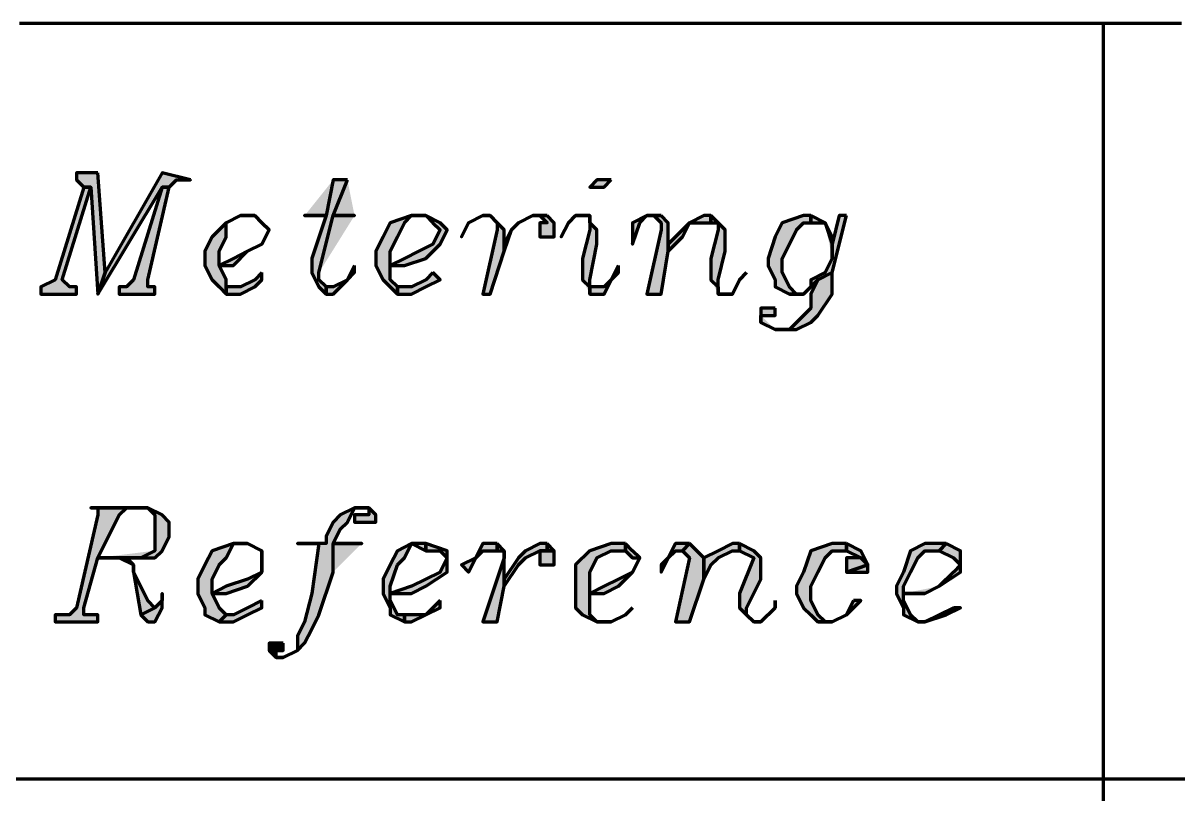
# Model space of a CAD drawing. Header units: inches. Extents: x 16 to 776, y 37 to 575.
# Drawn here: x 242.75 to 269.75, y 243.65 to 261.67 of the extents above; entities that cross this region are included whole.
import ezdxf

# ---------------------------------------------------------------- set-up
doc = ezdxf.new("R2010")
doc.units = ezdxf.units.IN
doc.header["$MEASUREMENT"] = 0
doc.layers.add('H', color=7, linetype='CONTINUOUS', lineweight=100)
doc.layers.add('P', color=250, linetype='CONTINUOUS', lineweight=100)

msp = doc.modelspace()

# ---------------------------------------------------------------- hatches: boundary and pattern name
at = {"layer": 'H', "linetype": 'Continuous'}
for points in [[(244.5, 258.167), (244, 258.167), (244, 258), (244.167, 257.833), (244.333, 257.833), (244.5, 255.333), (244.667, 255.833)], [(246.667, 258), (246, 258.167), (244.667, 255.833), (244.5, 255.333), (246, 257.833), (246.167, 257.833), (246.333, 258)], [(256.5, 258), (256.167, 258), (256, 257.833), (256.333, 257.833)], [(244.167, 257.833), (243.5, 255.667), (243.167, 255.5), (243.167, 255.333), (244, 255.333), (244, 255.5), (243.833, 255.5), (243.667, 255.667), (244.333, 257.833)], [(246.167, 257.833), (246, 257.833), (245.333, 255.667), (245.167, 255.5), (245, 255.5), (245, 255.333), (245.833, 255.333), (245.833, 255.5), (245.667, 255.5), (245.667, 255.667)], [(251.833, 257.167), (251.333, 257), (251.167, 256.667), (251, 256.333), (251, 256), (251.167, 255.667), (251.333, 255.5), (251.5, 255.333), (251.5, 255.5), (251.333, 255.667), (251.333, 256), (251.333, 256.333), (251.5, 256.667), (251.667, 257)], [(252.167, 257.167), (252.333, 257), (252.5, 256.833), (252.333, 256.5), (252, 256.333), (251.667, 256.167), (251.333, 256), (251.667, 256), (252.167, 256.167), (252.5, 256.5), (252.667, 256.833), (252.5, 257)], [(255, 257.167), (254.667, 257.167), (254.333, 257), (254.167, 256.833), (254, 256.5), (254, 256.333), (254.167, 256.833), (254.333, 257), (254.667, 257.167), (254.833, 257.167)], [(255, 257.167), (254.833, 257.167), (255, 257), (254.833, 257), (254.833, 256.667), (255.167, 256.667), (255.167, 257)], [(257.667, 257.167), (257.333, 257.167), (257, 257), (257, 256.667), (257, 256.5), (257.167, 257), (257.333, 257.167), (257.5, 257.167)], [(257.667, 257.167), (257.5, 257.167), (257.667, 257), (257.667, 256.833), (257.333, 255.333), (257.667, 255.333), (257.833, 256.333), (257.833, 256.5), (257.833, 256.833), (257.833, 257)], [(258.833, 257.167), (258.667, 257.167), (258.333, 257), (258.167, 256.833), (257.833, 256.5), (257.833, 256.333), (258.167, 256.667), (258.333, 257), (258.667, 257), (258.833, 257)], [(261.167, 257.167), (261, 257.167), (260.5, 257), (260.333, 256.667), (260.167, 256.167), (260.167, 256), (260.333, 255.667), (260.333, 255.5), (260.667, 255.333), (260.833, 255.333), (260.667, 255.5), (260.5, 255.833), (260.5, 256.167), (260.667, 256.5), (260.833, 256.833), (261, 257), (261.167, 257)], [(262, 257.167), (261.833, 257.167), (261.667, 256.5), (261.667, 256.167), (261.5, 255.833), (261.167, 255.667), (261.167, 255.5), (261, 255.333), (260.833, 255.333), (260.667, 255.333), (261, 255.333), (261.167, 255.5), (261.333, 255.667), (261.667, 255.833)], [(247.5, 257), (247.167, 256.667), (247, 256.333), (247, 256), (247.167, 255.667), (247.333, 255.5), (247.5, 255.333), (247.5, 255.5), (247.5, 255.667), (247.333, 256), (247.333, 256.333), (247.5, 256.667)], [(253.833, 257), (253.833, 256.833), (253.5, 255.333), (253.667, 255.333), (254, 256.333), (254, 256.5), (254, 256.833)], [(248, 256.333), (247.667, 256.167), (247.333, 256), (247.667, 256)], [(250.5, 256), (250.333, 255.667), (250, 255.5), (249.833, 255.5), (249.833, 255.333), (250, 255.333), (250.333, 255.667), (250.5, 255.833)], [(256.667, 256), (256.5, 255.667), (256.333, 255.5), (256, 255.5), (256, 255.333), (256.333, 255.333), (256.5, 255.667), (256.667, 255.833)], [(248.333, 255.833), (248.167, 255.667), (247.833, 255.5), (247.5, 255.5), (247.5, 255.333), (247.833, 255.333), (248.167, 255.5), (248.333, 255.667)], [(252.333, 255.833), (252.167, 255.667), (251.833, 255.5), (251.5, 255.5), (251.5, 255.333), (251.833, 255.333), (252.167, 255.5), (252.5, 255.667)], [(261.667, 255.833), (261.333, 255.667), (261.167, 255.333), (261.167, 255), (260.833, 254.667), (260.667, 254.5), (260.333, 254.5), (260.833, 254.5), (261.167, 254.667), (261.333, 254.833), (261.667, 255.333)], [(244.5, 250.333), (244.5, 250.167), (244, 248), (243.833, 247.833), (243.667, 247.833), (243.5, 247.833), (243.5, 247.667), (244.5, 247.667), (244.5, 247.833), (244.167, 247.833), (244.167, 248), (244.5, 249.167), (245, 249.167), (245.167, 249.167), (245.5, 249.167), (244.5, 249.167), (245, 250.167), (245.167, 250.333), (245.667, 250.333)], [(250.833, 250.333), (250.833, 250.167), (250.5, 250.167), (250.5, 250), (251, 250), (251, 250.167)], [(247.667, 249.5), (247.167, 249.333), (247, 249), (246.833, 248.667), (246.833, 248.333), (247, 248), (247, 247.833), (247.333, 247.667), (247.5, 247.833), (247.333, 248), (247.167, 248.333), (247.167, 248.667), (247.333, 249), (247.5, 249.167)], [(252.167, 249.5), (251.833, 249.5), (251.5, 249.333), (251.333, 249), (251.167, 248.667), (251.167, 248.333), (251.333, 248), (251.333, 247.833), (251.667, 247.667), (251.667, 247.833), (251.5, 247.833), (251.333, 248.167), (251.333, 248.333), (251.333, 248.5), (251.5, 249), (251.667, 249.167), (251.833, 249.5), (252.167, 249.333)], [(252.167, 249.5), (252.167, 249.333), (252.5, 249.333), (252.667, 249.167), (252.5, 248.833), (252.167, 248.667), (251.833, 248.5), (251.333, 248.333), (251.833, 248.333), (252.167, 248.5), (252.667, 248.833), (252.667, 249.167), (252.667, 249.333)], [(253.833, 249.5), (253.5, 249.5), (253.333, 249.167), (253, 249), (253.167, 248.833), (253.333, 249.167), (253.5, 249.333), (253.833, 249.333)], [(253.833, 249.5), (253.833, 249.333), (254, 249.333), (254, 249.167), (253.5, 247.667), (253.833, 247.667), (254, 248.5), (254, 248.667), (254, 249.167), (254, 249.333)], [(255, 249.5), (254.833, 249.5), (254.5, 249.333), (254.333, 249.167), (254, 248.667), (254, 248.5), (254.333, 249), (254.5, 249.167), (254.833, 249.333), (255, 249.333)], [(255, 249.5), (255, 249.333), (255.167, 249.333), (254.833, 249.333), (254.833, 249), (255.167, 249), (255.167, 249.333)], [(256.833, 249.5), (256.5, 249.5), (256, 249.333), (255.667, 249), (255.667, 248.5), (255.667, 248.333), (255.667, 248), (255.833, 247.833), (256.167, 247.667), (256, 247.833), (256, 248.167), (256, 248.333), (256, 248.5), (256, 248.833), (256.167, 249.167), (256.5, 249.333), (256.833, 249.333)], [(256.833, 249.5), (256.833, 249.333), (257, 249.167), (257.167, 249.167), (257, 248.833), (256.667, 248.667), (256.333, 248.5), (256, 248.333), (256.333, 248.333), (256.667, 248.5), (257, 248.833), (257.167, 249.167), (257, 249.333)], [(258.333, 249.5), (258, 249.5), (257.833, 249.167), (257.667, 249), (257.667, 248.833), (257.833, 249.167), (258, 249.333), (258.167, 249.333)], [(258.333, 249.5), (258.167, 249.333), (258.333, 249.167), (258, 247.667), (258.333, 247.667), (258.667, 248.667), (258.667, 248.833), (258.667, 249.167), (258.5, 249.333)], [(259.5, 249.5), (259.333, 249.5), (259, 249.333), (258.667, 249.167), (258.667, 248.833), (258.667, 248.667), (258.833, 249), (259, 249.167), (259.333, 249.333), (259.5, 249.333)], [(262, 249.5), (261.667, 249.5), (261.167, 249.333), (261, 248.833), (260.833, 248.5), (260.833, 248.333), (261, 248), (261.167, 247.833), (261.333, 247.667), (261.5, 247.667), (261.333, 247.833), (261.167, 248.167), (261.167, 248.5), (261.333, 248.833), (261.5, 249.167), (261.667, 249.333), (262, 249.333)], [(262, 249.5), (262, 249.333), (262.333, 249.167), (262.5, 249), (262, 248.833), (262.5, 248.833), (262.5, 249), (262.333, 249.333)], [(264.333, 249.5), (263.833, 249.5), (263.5, 249.333), (263.333, 248.833), (263.167, 248.5), (263.167, 248.333), (263.333, 248), (263.333, 247.833), (263.667, 247.667), (263.5, 247.833), (263.333, 248.167), (263.333, 248.333), (263.333, 248.5), (263.5, 248.833), (263.667, 249.167), (263.833, 249.333), (264.167, 249.333)], [(245.167, 249.167), (245, 249.167), (245.333, 249), (245.333, 248.833), (245.5, 247.833), (245.833, 248), (245.667, 248.167), (245.333, 248.833), (245.333, 249)], [(262.333, 249.167), (262, 249.167), (262, 248.833), (262.5, 249)], [(248.333, 248.833), (248, 248.667), (247.5, 248.5), (247.167, 248.333), (247.5, 248.333), (248, 248.5)], [(246, 248.333), (246, 248.167), (245.833, 248), (245.5, 247.833), (245.667, 247.667), (245.833, 247.667), (246, 248)], [(248.333, 248.167), (248, 248), (247.667, 247.833), (247.5, 247.833), (247.333, 247.667), (247.667, 247.667), (248, 247.833), (248.333, 248)], [(252.5, 248.167), (252.167, 247.833), (251.833, 247.833), (251.667, 247.833), (251.667, 247.667), (251.833, 247.667), (252.167, 247.833), (252.5, 248)], [(262.167, 248.167), (262, 247.833), (261.667, 247.667), (261.5, 247.667), (261.333, 247.667), (261.667, 247.667), (262, 247.833), (262.333, 248.167)], [(248.833, 247.167), (248.5, 247.167), (248.5, 247), (248.667, 246.833), (248.667, 247), (248.833, 247)]]:
    msp.add_hatch(color=0, dxfattribs=at).paths.add_polyline_path(points)
h = msp.add_hatch(color=0, dxfattribs=at)
edge = h.paths.add_edge_path()
edge.add_line((250.333, 258), (250, 258))
edge.add_line((250, 258), (249.333, 257.167))
edge.add_line((249.333, 257.167), (249.833, 257.167))
edge.add_line((249.833, 257.167), (249.5, 256.167))
edge.add_line((249.5, 256.167), (249.5, 255.833))
edge.add_line((249.5, 255.833), (249.667, 255.5))
edge.add_line((249.667, 255.5), (249.833, 255.333))
edge.add_line((249.833, 255.333), (249.833, 255.5))
edge.add_line((249.833, 255.5), (249.667, 255.667))
edge.add_line((249.667, 255.667), (249.667, 255.833))
edge.add_line((249.667, 255.833), (250.5, 257.167))
h = msp.add_hatch(color=0, dxfattribs=at)
edge = h.paths.add_edge_path()
edge.add_line((258.833, 257.167), (258.833, 257))
edge.add_line((258.833, 257), (259, 257))
edge.add_line((259, 257), (259, 256.833))
edge.add_line((259, 256.833), (258.833, 256.167))
edge.add_line((258.833, 256.167), (258.833, 255.667))
edge.add_line((258.833, 255.667), (259, 255.333))
edge.add_line((259, 255.333), (259, 255.5))
edge.add_line((259, 255.5), (259, 255.667))
edge.add_line((259, 255.667), (259.167, 256.333))
edge.add_line((259.167, 256.333), (259.167, 256.833))
edge.add_line((259.167, 256.833), (259, 257))
h = msp.add_hatch(color=0, dxfattribs=at)
edge = h.paths.add_edge_path()
edge.add_line((261.167, 257.167), (261.167, 257))
edge.add_line((261.167, 257), (261.5, 257))
edge.add_line((261.5, 257), (261.667, 256.167))
edge.add_line((261.667, 256.167), (261.667, 256.5))
edge.add_line((261.667, 256.5), (261.667, 256.667))
edge.add_line((261.667, 256.667), (261.5, 257))
h = msp.add_hatch(color=0, dxfattribs=at)
edge = h.paths.add_edge_path()
edge.add_line((256, 257), (256, 256.833))
edge.add_line((256, 256.833), (255.833, 256.167))
edge.add_line((255.833, 256.167), (255.833, 255.667))
edge.add_line((255.833, 255.667), (256, 255.333))
edge.add_line((256, 255.333), (256, 255.5))
edge.add_line((256, 255.5), (256, 255.667))
edge.add_line((256, 255.667), (256.167, 256.5))
edge.add_line((256.167, 256.5), (256.167, 256.833))
h = msp.add_hatch(color=0, dxfattribs=at)
edge = h.paths.add_edge_path()
edge.add_line((260.333, 255), (260, 255))
edge.add_line((260, 255), (260, 254.833))
edge.add_line((260, 254.833), (260.333, 254.5))
edge.add_line((260.333, 254.5), (260, 254.667))
edge.add_line((260, 254.667), (260, 254.833))
edge.add_line((260, 254.833), (260.333, 254.833))
h = msp.add_hatch(color=0, dxfattribs=at)
edge = h.paths.add_edge_path()
edge.add_line((245.667, 250.333), (244.333, 250.333))
edge.add_line((244.333, 250.333), (244.5, 250.333))
edge.add_line((244.5, 250.333), (245.667, 250.333))
edge.add_line((245.667, 250.333), (245.833, 250.167))
edge.add_line((245.833, 250.167), (245.833, 250))
edge.add_line((245.833, 250), (245.833, 249.667))
edge.add_line((245.833, 249.667), (245.833, 249.333))
edge.add_line((245.833, 249.333), (244.5, 249.167))
edge.add_line((244.5, 249.167), (245.5, 249.167))
edge.add_line((245.5, 249.167), (245.833, 249.167))
edge.add_line((245.833, 249.167), (246, 249.333))
edge.add_line((246, 249.333), (246.167, 249.667))
edge.add_line((246.167, 249.667), (246.167, 250))
edge.add_line((246.167, 250), (246, 250.167))
h = msp.add_hatch(color=0, dxfattribs=at)
edge = h.paths.add_edge_path()
edge.add_line((250.5, 250.333), (250.167, 250.167))
edge.add_line((250.167, 250.167), (250, 250))
edge.add_line((250, 250), (249.833, 249.667))
edge.add_line((249.833, 249.667), (249.833, 249.5))
edge.add_line((249.833, 249.5), (249.167, 249.5))
edge.add_line((249.167, 249.5), (249.667, 249.5))
edge.add_line((249.667, 249.5), (249.5, 248.333))
edge.add_line((249.5, 248.333), (249.333, 247.667))
edge.add_line((249.333, 247.667), (249.167, 247.333))
edge.add_line((249.167, 247.333), (249.167, 247))
edge.add_line((249.167, 247), (248.667, 246.833))
edge.add_line((248.667, 246.833), (248.833, 246.833))
edge.add_line((248.833, 246.833), (249.167, 247))
edge.add_line((249.167, 247), (249.333, 247.167))
edge.add_line((249.333, 247.167), (249.5, 247.5))
edge.add_line((249.5, 247.5), (249.667, 247.833))
edge.add_line((249.667, 247.833), (250, 248.833))
edge.add_line((250, 248.833), (250.667, 249.5))
edge.add_line((250.667, 249.5), (250, 249.5))
edge.add_line((250, 249.5), (250.167, 249.833))
h = msp.add_hatch(color=0, dxfattribs=at)
edge = h.paths.add_edge_path()
edge.add_line((259.5, 249.5), (259.5, 249.333))
edge.add_line((259.5, 249.333), (259.833, 249.167))
edge.add_line((259.833, 249.167), (259.5, 248.333))
edge.add_line((259.5, 248.333), (259.5, 248))
edge.add_line((259.5, 248), (259.833, 247.667))
edge.add_line((259.833, 247.667), (259.667, 247.833))
edge.add_line((259.667, 247.833), (259.667, 248))
edge.add_line((259.667, 248), (260, 248.667))
edge.add_line((260, 248.667), (260, 249.167))
edge.add_line((260, 249.167), (259.833, 249.333))
h = msp.add_hatch(color=0, dxfattribs=at)
edge = h.paths.add_edge_path()
edge.add_line((264.333, 249.5), (264.167, 249.333))
edge.add_line((264.167, 249.333), (264.5, 249.167))
edge.add_line((264.5, 249.167), (264.667, 249))
edge.add_line((264.667, 249), (264.5, 248.833))
edge.add_line((264.5, 248.833), (264.167, 248.5))
edge.add_line((264.167, 248.5), (263.333, 248.333))
edge.add_line((263.333, 248.333), (263.833, 248.333))
edge.add_line((263.833, 248.333), (264.167, 248.5))
edge.add_line((264.167, 248.5), (264.667, 248.833))
edge.add_line((264.667, 248.833), (264.667, 249))
edge.add_line((264.667, 249), (264.667, 249.333))
h = msp.add_hatch(color=0, dxfattribs=at)
edge = h.paths.add_edge_path()
edge.add_line((264.5, 248), (264.167, 247.833))
edge.add_line((264.167, 247.833), (263.667, 247.667))
edge.add_line((263.667, 247.667), (263.833, 247.667))
edge.add_line((263.833, 247.667), (264.333, 247.833))
edge.add_line((264.333, 247.833), (264.667, 248))

# ---------------------------------------------------------------- linework, layer by layer
at = {"layer": 'P', "color": 0, "linetype": 'Continuous'}
for points in [[(242.667, 261.667), (242.833, 261.667)], [(242.833, 261.667), (242.833, 261.667)], [(242.833, 261.667), (242.833, 261.667)], [(242.833, 261.667), (243, 261.667)], [(242.833, 261.667), (243, 261.667)], [(243, 261.667), (243.167, 261.667)], [(243, 261.667), (243.167, 261.667)], [(243.167, 261.667), (243.167, 261.667)], [(243.167, 261.667), (243.333, 261.667)], [(243.167, 261.667), (243.333, 261.667)], [(243.333, 261.667), (243.5, 261.667)], [(243.333, 261.667), (243.5, 261.667)], [(243.5, 261.667), (243.667, 261.667)], [(243.5, 261.667), (243.667, 261.667)], [(243.667, 261.667), (243.667, 261.667)], [(243.667, 261.667), (243.833, 261.667)], [(243.667, 261.667), (243.833, 261.667)], [(243.833, 261.667), (244, 261.667)], [(243.833, 261.667), (244, 261.667)], [(244, 261.667), (244, 261.667)], [(244, 261.667), (244, 261.667)], [(244, 261.667), (244.167, 261.667)], [(244.167, 261.667), (244.333, 261.667)], [(244.167, 261.667), (244.333, 261.667)], [(244.333, 261.667), (244.5, 261.667)], [(244.333, 261.667), (244.5, 261.667)], [(244.5, 261.667), (244.5, 261.667)], [(244.5, 261.667), (244.5, 261.667)], [(244.5, 261.667), (244.667, 261.667)], [(244.5, 261.667), (244.667, 261.667)], [(244.667, 261.667), (244.833, 261.667)], [(244.667, 261.667), (244.833, 261.667)], [(244.833, 261.667), (245, 261.667)], [(245, 261.667), (245, 261.667)], [(245, 261.667), (245, 261.667)], [(245, 261.667), (245.167, 261.667)], [(245, 261.667), (245.167, 261.667)], [(245.167, 261.667), (245.333, 261.667)], [(245.167, 261.667), (245.333, 261.667)], [(245.333, 261.667), (245.333, 261.667)], [(245.333, 261.667), (245.5, 261.667)], [(245.333, 261.667), (245.5, 261.667)], [(245.5, 261.667), (245.667, 261.667)], [(245.5, 261.667), (245.667, 261.667)], [(245.667, 261.667), (245.833, 261.667)], [(245.667, 261.667), (245.833, 261.667)], [(245.833, 261.667), (245.833, 261.667)], [(245.833, 261.667), (246, 261.667)], [(245.833, 261.667), (246, 261.667)], [(246, 261.667), (246.167, 261.667)], [(246, 261.667), (246.167, 261.667)], [(246.167, 261.667), (246.167, 261.667)], [(246.167, 261.667), (246.167, 261.667)], [(246.167, 261.667), (246.333, 261.667)], [(246.333, 261.667), (246.5, 261.667)], [(246.333, 261.667), (246.5, 261.667)], [(246.5, 261.667), (246.667, 261.667)], [(246.5, 261.667), (246.667, 261.667)], [(246.667, 261.667), (246.667, 261.667)], [(246.667, 261.667), (246.667, 261.667)], [(246.667, 261.667), (246.833, 261.667)], [(246.667, 261.667), (246.833, 261.667)], [(246.833, 261.667), (247, 261.667)], [(247, 261.667), (247, 261.667)], [(247, 261.667), (247, 261.667)], [(247, 261.667), (247.167, 261.667)], [(247, 261.667), (247.167, 261.667)], [(247.167, 261.667), (247.333, 261.667)], [(247.167, 261.667), (247.333, 261.667)], [(247.333, 261.667), (247.5, 261.667)], [(247.5, 261.667), (247.5, 261.667)], [(247.5, 261.667), (247.5, 261.667)], [(247.5, 261.667), (247.667, 261.667)], [(247.5, 261.667), (247.667, 261.667)], [(247.667, 261.667), (247.833, 261.667)], [(247.667, 261.667), (247.833, 261.667)], [(247.833, 261.667), (248, 261.667)], [(248, 261.667), (248, 261.667)], [(248, 261.667), (248, 261.667)], [(248, 261.667), (248.167, 261.667)], [(248, 261.667), (248.167, 261.667)], [(248.167, 261.667), (248.333, 261.667)], [(248.167, 261.667), (248.333, 261.667)], [(248.333, 261.667), (248.333, 261.667)], [(248.333, 261.667), (248.5, 261.667)], [(248.333, 261.667), (248.5, 261.667)], [(248.5, 261.667), (248.667, 261.667)], [(248.5, 261.667), (248.667, 261.667)], [(248.667, 261.667), (248.833, 261.667)], [(248.667, 261.667), (248.833, 261.667)], [(248.833, 261.667), (248.833, 261.667)], [(248.833, 261.667), (248.833, 261.667)], [(248.833, 261.667), (249, 261.667)], [(249, 261.667), (249.167, 261.667)], [(249, 261.667), (249.167, 261.667)], [(249.167, 261.667), (249.167, 261.667)], [(249.167, 261.667), (249.167, 261.667)], [(249.167, 261.667), (249.333, 261.667)], [(249.167, 261.667), (249.333, 261.667)], [(249.333, 261.667), (249.5, 261.667)], [(249.5, 261.667), (249.667, 261.667)], [(249.5, 261.667), (249.667, 261.667)], [(249.667, 261.667), (249.667, 261.667)], [(249.667, 261.667), (249.667, 261.667)], [(249.667, 261.667), (249.833, 261.667)], [(249.667, 261.667), (249.833, 261.667)], [(249.833, 261.667), (250, 261.667)], [(250, 261.667), (250, 261.667)], [(250, 261.667), (250, 261.667)], [(250, 261.667), (250.167, 261.667)], [(250, 261.667), (250.167, 261.667)], [(250.167, 261.667), (250.333, 261.667)], [(250.167, 261.667), (250.333, 261.667)], [(250.333, 261.667), (250.5, 261.667)], [(250.333, 261.667), (250.5, 261.667)], [(250.5, 261.667), (250.5, 261.667)], [(250.5, 261.667), (250.667, 261.667)], [(250.5, 261.667), (250.667, 261.667)], [(250.667, 261.667), (250.833, 261.667)], [(250.667, 261.667), (250.833, 261.667)], [(250.833, 261.667), (251, 261.667)], [(250.833, 261.667), (251, 261.667)], [(251, 261.667), (251, 261.667)], [(251, 261.667), (251.167, 261.667)], [(251, 261.667), (251.167, 261.667)], [(251.167, 261.667), (251.333, 261.667)], [(251.167, 261.667), (251.333, 261.667)], [(251.333, 261.667), (251.333, 261.667)], [(251.333, 261.667), (251.333, 261.667)], [(251.333, 261.667), (251.5, 261.667)], [(251.5, 261.667), (251.667, 261.667)], [(251.5, 261.667), (251.667, 261.667)], [(251.667, 261.667), (251.833, 261.667)], [(251.667, 261.667), (251.833, 261.667)], [(251.833, 261.667), (251.833, 261.667)], [(251.833, 261.667), (251.833, 261.667)], [(251.833, 261.667), (252, 261.667)], [(252, 261.667), (252.167, 261.667)], [(252, 261.667), (252.167, 261.667)], [(252.167, 261.667), (252.167, 261.667)], [(252.167, 261.667), (252.167, 261.667)], [(252.167, 261.667), (252.333, 261.667)], [(252.167, 261.667), (252.333, 261.667)], [(252.333, 261.667), (252.5, 261.667)], [(252.333, 261.667), (252.5, 261.667)], [(252.5, 261.667), (252.667, 261.667)], [(252.5, 261.667), (252.667, 261.667)], [(252.667, 261.667), (252.667, 261.667)], [(252.667, 261.667), (252.833, 261.667)], [(252.667, 261.667), (252.833, 261.667)], [(252.833, 261.667), (253, 261.667)], [(252.833, 261.667), (253, 261.667)], [(253, 261.667), (253, 261.667)], [(253, 261.667), (253, 261.667)], [(253, 261.667), (253.167, 261.667)], [(253.167, 261.667), (253.333, 261.667)], [(253.167, 261.667), (253.333, 261.667)], [(253.333, 261.667), (253.5, 261.667)], [(253.333, 261.667), (253.5, 261.667)], [(253.5, 261.667), (253.5, 261.667)], [(253.5, 261.667), (253.5, 261.667)], [(253.5, 261.667), (253.667, 261.667)], [(253.667, 261.667), (253.833, 261.667)], [(253.667, 261.667), (253.833, 261.667)], [(253.833, 261.667), (254, 261.667)], [(253.833, 261.667), (254, 261.667)], [(254, 261.667), (254, 261.667)], [(254, 261.667), (254, 261.667)], [(254, 261.667), (254.167, 261.667)], [(254.167, 261.667), (254.333, 261.667)], [(254.167, 261.667), (254.333, 261.667)], [(254.333, 261.667), (254.333, 261.667)], [(254.333, 261.667), (254.333, 261.667)], [(254.333, 261.667), (254.5, 261.667)], [(254.333, 261.667), (254.5, 261.667)], [(254.5, 261.667), (254.667, 261.667)], [(254.5, 261.667), (254.667, 261.667)], [(254.667, 261.667), (254.833, 261.667)], [(254.833, 261.667), (254.833, 261.667)], [(254.833, 261.667), (254.833, 261.667)], [(254.833, 261.667), (255, 261.667)], [(254.833, 261.667), (255, 261.667)], [(255, 261.667), (255.167, 261.667)], [(255, 261.667), (255.167, 261.667)], [(255.167, 261.667), (255.167, 261.667)], [(255.167, 261.667), (255.333, 261.667)], [(255.167, 261.667), (255.333, 261.667)], [(255.333, 261.667), (255.5, 261.667)], [(255.333, 261.667), (255.5, 261.667)], [(255.5, 261.667), (255.667, 261.667)], [(255.5, 261.667), (255.667, 261.667)], [(255.667, 261.667), (255.667, 261.667)], [(255.667, 261.667), (255.833, 261.667)], [(255.667, 261.667), (255.833, 261.667)], [(255.833, 261.667), (256, 261.667)], [(255.833, 261.667), (256, 261.667)], [(256, 261.667), (256, 261.667)], [(256, 261.667), (256, 261.667)], [(256, 261.667), (256.167, 261.667)], [(256.167, 261.667), (256.333, 261.667)], [(256.167, 261.667), (256.333, 261.667)], [(256.333, 261.667), (256.5, 261.667)], [(256.333, 261.667), (256.5, 261.667)], [(256.5, 261.667), (256.5, 261.667)], [(256.5, 261.667), (256.5, 261.667)], [(256.5, 261.667), (256.667, 261.667)], [(256.5, 261.667), (256.667, 261.667)], [(256.667, 261.667), (256.833, 261.667)], [(256.833, 261.667), (257, 261.667)], [(256.833, 261.667), (257, 261.667)], [(257, 261.667), (257, 261.667)], [(257, 261.667), (257, 261.667)], [(257, 261.667), (257.167, 261.667)], [(257, 261.667), (257.167, 261.667)], [(257.167, 261.667), (257.333, 261.667)], [(257.333, 261.667), (257.333, 261.667)], [(257.333, 261.667), (257.333, 261.667)], [(257.333, 261.667), (257.5, 261.667)], [(257.333, 261.667), (257.5, 261.667)], [(257.5, 261.667), (257.667, 261.667)], [(257.5, 261.667), (257.667, 261.667)], [(257.667, 261.667), (257.833, 261.667)], [(257.833, 261.667), (257.833, 261.667)], [(257.833, 261.667), (257.833, 261.667)], [(257.833, 261.667), (258, 261.667)], [(257.833, 261.667), (258, 261.667)], [(258, 261.667), (258.167, 261.667)], [(258, 261.667), (258.167, 261.667)], [(258.167, 261.667), (258.167, 261.667)], [(258.167, 261.667), (258.333, 261.667)], [(258.167, 261.667), (258.333, 261.667)], [(258.333, 261.667), (258.5, 261.667)], [(258.333, 261.667), (258.5, 261.667)], [(258.5, 261.667), (258.667, 261.667)], [(258.5, 261.667), (258.667, 261.667)], [(258.667, 261.667), (258.667, 261.667)], [(258.667, 261.667), (258.667, 261.667)], [(258.667, 261.667), (258.833, 261.667)], [(258.667, 261.667), (258.833, 261.667)], [(258.833, 261.667), (259, 261.667)], [(259, 261.667), (259, 261.667)], [(259, 261.667), (259, 261.667)], [(259, 261.667), (259.167, 261.667)], [(259, 261.667), (259.167, 261.667)], [(259.167, 261.667), (259.333, 261.667)], [(259.167, 261.667), (259.333, 261.667)], [(259.333, 261.667), (259.5, 261.667)], [(259.5, 261.667), (259.5, 261.667)], [(259.5, 261.667), (259.5, 261.667)], [(259.5, 261.667), (259.667, 261.667)], [(259.5, 261.667), (259.667, 261.667)], [(259.667, 261.667), (259.833, 261.667)], [(259.667, 261.667), (259.833, 261.667)], [(259.833, 261.667), (260, 261.667)], [(260, 261.667), (260, 261.667)], [(260, 261.667), (260, 261.667)], [(260, 261.667), (260.167, 261.667)], [(260, 261.667), (260.167, 261.667)], [(260.167, 261.667), (260.333, 261.667)], [(260.167, 261.667), (260.333, 261.667)], [(260.333, 261.667), (260.333, 261.667)], [(260.333, 261.667), (260.5, 261.667)], [(260.333, 261.667), (260.5, 261.667)], [(260.5, 261.667), (260.667, 261.667)], [(260.5, 261.667), (260.667, 261.667)], [(260.667, 261.667), (260.833, 261.667)], [(260.667, 261.667), (260.833, 261.667)], [(260.833, 261.667), (260.833, 261.667)], [(260.833, 261.667), (260.833, 261.667)], [(260.833, 261.667), (261, 261.667)], [(261, 261.667), (261.167, 261.667)], [(261, 261.667), (261.167, 261.667)], [(261.167, 261.667), (261.167, 261.667)], [(261.167, 261.667), (261.167, 261.667)], [(261.167, 261.667), (261.333, 261.667)], [(261.167, 261.667), (261.333, 261.667)], [(261.333, 261.667), (261.5, 261.667)], [(261.5, 261.667), (261.667, 261.667)], [(261.5, 261.667), (261.667, 261.667)], [(261.667, 261.667), (261.667, 261.667)], [(261.667, 261.667), (261.667, 261.667)], [(261.667, 261.667), (261.833, 261.667)], [(261.667, 261.667), (261.833, 261.667)], [(261.833, 261.667), (262, 261.667)], [(262, 261.667), (262, 261.667)], [(262, 261.667), (262, 261.667)], [(262, 261.667), (262.167, 261.667)], [(262, 261.667), (262.167, 261.667)], [(262.167, 261.667), (262.333, 261.667)], [(262.167, 261.667), (262.333, 261.667)], [(262.333, 261.667), (262.5, 261.667)], [(262.333, 261.667), (262.5, 261.667)], [(262.5, 261.667), (262.5, 261.667)], [(262.5, 261.667), (262.667, 261.667)], [(262.5, 261.667), (262.667, 261.667)], [(262.667, 261.667), (262.833, 261.667)], [(262.667, 261.667), (262.833, 261.667)], [(262.833, 261.667), (263, 261.667)], [(262.833, 261.667), (263, 261.667)], [(263, 261.667), (263, 261.667)], [(263, 261.667), (263.167, 261.667)], [(263, 261.667), (263.167, 261.667)], [(263.167, 261.667), (263.333, 261.667)], [(263.167, 261.667), (263.333, 261.667)], [(263.333, 261.667), (263.333, 261.667)], [(263.333, 261.667), (263.333, 261.667)], [(263.333, 261.667), (263.5, 261.667)], [(263.5, 261.667), (263.667, 261.667)], [(263.5, 261.667), (263.667, 261.667)], [(263.667, 261.667), (263.833, 261.667)], [(263.667, 261.667), (263.833, 261.667)], [(263.833, 261.667), (263.833, 261.667)], [(263.833, 261.667), (263.833, 261.667)], [(263.833, 261.667), (264, 261.667)], [(264, 261.667), (264.167, 261.667)], [(264, 261.667), (264.167, 261.667)], [(264.167, 261.667), (264.167, 261.667)], [(264.167, 261.667), (264.167, 261.667)], [(264.167, 261.667), (264.333, 261.667)], [(264.167, 261.667), (264.333, 261.667)], [(264.333, 261.667), (264.5, 261.667)], [(264.333, 261.667), (264.5, 261.667)], [(264.5, 261.667), (264.667, 261.667)], [(264.667, 261.667), (264.667, 261.667)], [(264.667, 261.667), (264.667, 261.667)], [(264.667, 261.667), (264.833, 261.667)], [(264.667, 261.667), (264.833, 261.667)], [(264.833, 261.667), (265, 261.667)], [(264.833, 261.667), (265, 261.667)], [(265, 261.667), (265, 261.667)], [(265, 261.667), (265.167, 261.667)], [(265, 261.667), (265.167, 261.667)], [(265.167, 261.667), (265.333, 261.667)], [(265.167, 261.667), (265.333, 261.667)], [(265.333, 261.667), (265.5, 261.667)], [(265.333, 261.667), (265.5, 261.667)], [(265.5, 261.667), (265.5, 261.667)], [(265.5, 261.667), (265.667, 261.667)], [(265.5, 261.667), (265.667, 261.667)], [(265.667, 261.667), (265.833, 261.667)], [(265.667, 261.667), (265.833, 261.667)], [(265.833, 261.667), (266, 261.667)], [(265.833, 261.667), (266, 261.667)], [(266, 261.667), (266, 261.667)], [(266, 261.667), (266.167, 261.667)], [(266, 261.667), (266.167, 261.667)], [(266.167, 261.667), (266.333, 261.667)], [(266.167, 261.667), (266.333, 261.667)], [(266.333, 261.667), (266.333, 261.667)], [(266.333, 261.667), (266.333, 261.667)], [(266.333, 261.667), (266.5, 261.667)], [(266.333, 261.667), (266.5, 261.667)], [(266.5, 261.667), (266.667, 261.667)], [(266.5, 261.667), (266.667, 261.667)], [(266.667, 261.667), (266.833, 261.667)], [(266.833, 261.667), (266.833, 261.667)], [(266.833, 261.667), (266.833, 261.667)], [(266.833, 261.667), (267, 261.667)], [(266.833, 261.667), (267, 261.667)], [(267, 261.667), (267.167, 261.667)], [(267, 261.667), (267.167, 261.667)], [(267.167, 261.667), (267.167, 261.667)], [(267.167, 261.667), (267.333, 261.667)], [(267.167, 261.667), (267.333, 261.667)], [(267.333, 261.667), (267.5, 261.667)], [(267.333, 261.667), (267.5, 261.667)], [(267.5, 261.667), (267.667, 261.667)], [(267.5, 261.667), (267.667, 261.667)], [(267.667, 261.667), (267.667, 261.667)], [(267.667, 261.667), (267.833, 261.667)], [(267.667, 261.667), (267.833, 261.667)], [(267.833, 261.667), (268, 261.667)], [(267.833, 261.667), (268, 261.667)], [(268, 261.667), (268, 235)], [(268, 261.667), (268, 261.667)], [(268, 261.667), (268, 261.667)], [(268, 261.667), (268.167, 261.667)], [(268.167, 261.667), (268.333, 261.667)], [(268.167, 261.667), (268.333, 261.667)], [(268.333, 261.667), (268.5, 261.667)], [(268.333, 261.667), (268.5, 261.667)], [(268.5, 261.667), (268.5, 261.667)], [(268.5, 261.667), (268.5, 261.667)], [(268.5, 261.667), (268.667, 261.667)], [(268.5, 261.667), (268.667, 261.667)], [(268.667, 261.667), (268.833, 261.667)], [(268.833, 261.667), (269, 261.667)], [(268.833, 261.667), (269, 261.667)], [(269, 261.667), (269, 261.667)], [(269, 261.667), (269, 261.667)], [(269, 261.667), (269.167, 261.667)], [(269, 261.667), (269.167, 261.667)], [(269.167, 261.667), (269.333, 261.667)], [(269.333, 261.667), (269.333, 261.667)], [(269.333, 261.667), (269.333, 261.667)], [(269.333, 261.667), (269.5, 261.667)], [(269.333, 261.667), (269.5, 261.667)], [(269.5, 261.667), (269.667, 261.667)], [(269.5, 261.667), (269.667, 261.667)], [(269.667, 261.667), (269.833, 261.667)], [(244.5, 258.167), (244, 258.167), (244, 258), (244, 258), (244.167, 257.833), (244.167, 257.833), (244.333, 257.833), (244.5, 255.333), (244.667, 255.833), (244.5, 258.167)], [(246.667, 258), (246, 258.167), (244.667, 255.833), (244.5, 255.333), (244.5, 255.333), (246, 257.833), (246.167, 257.833), (246.333, 258), (246.667, 258), (246.667, 258)], [(250.333, 258), (250, 258), (249.833, 257.167), (249.333, 257.167), (249.333, 257.167), (249.833, 257.167), (249.5, 256.167), (249.5, 255.833), (249.667, 255.5), (249.833, 255.333), (249.833, 255.5), (249.667, 255.667), (249.667, 255.833), (250, 257.167), (250.5, 257.167), (250.5, 257.167), (250, 257.167), (250.333, 258)], [(256.5, 258), (256.167, 258), (256, 257.833), (256.333, 257.833), (256.5, 258)], [(244.167, 257.833), (243.5, 255.667), (243.167, 255.5), (243.167, 255.5), (243.167, 255.333), (244, 255.333), (244, 255.5), (243.833, 255.5), (243.667, 255.667), (244.333, 257.833), (244.167, 257.833)], [(246.167, 257.833), (246, 257.833), (245.333, 255.667), (245.167, 255.5), (245, 255.5), (245, 255.5), (245, 255.333), (245.833, 255.333), (245.833, 255.5), (245.833, 255.5), (245.667, 255.5), (245.667, 255.667), (246.167, 257.833)], [(248.167, 257.167), (247.833, 257.167), (247.5, 257), (247.167, 256.667), (247, 256.333), (247, 256), (247.167, 255.667), (247.333, 255.5), (247.5, 255.333), (247.5, 255.5), (247.5, 255.667), (247.333, 256), (247.333, 256), (247.333, 256), (247.333, 256.333), (247.5, 256.667), (247.5, 257), (247.833, 257.167), (248.167, 257.167)], [(248.167, 257.167), (248.167, 257.167), (248.333, 257), (248.5, 256.833), (248.333, 256.5), (248, 256.333), (247.667, 256.167), (247.333, 256), (247.333, 256), (247.667, 256), (248, 256.333), (248.333, 256.5), (248.5, 256.833), (248.333, 257), (248.167, 257.167)], [(252.167, 257.167), (251.833, 257.167), (251.333, 257), (251.167, 256.667), (251, 256.333), (251, 256), (251.167, 255.667), (251.333, 255.5), (251.5, 255.333), (251.5, 255.5), (251.333, 255.667), (251.333, 256), (251.333, 256), (251.333, 256), (251.333, 256.333), (251.5, 256.667), (251.667, 257), (251.833, 257.167), (252.167, 257.167), (252.167, 257.167)], [(252.167, 257.167), (252.167, 257.167), (252.333, 257), (252.5, 256.833), (252.333, 256.5), (252, 256.333), (251.667, 256.167), (251.333, 256), (251.333, 256), (251.667, 256), (252.167, 256.167), (252.5, 256.5), (252.667, 256.833), (252.5, 257), (252.167, 257.167)], [(253.667, 257.167), (253.5, 257.167), (253.167, 257), (253, 256.667), (253, 256.667), (253.167, 257), (253.5, 257.167), (253.667, 257.167)], [(253.667, 257.167), (253.667, 257.167), (253.833, 257), (253.833, 256.833), (253.5, 255.333), (253.667, 255.333), (254, 256.333), (254, 256.5), (254, 256.833), (253.833, 257), (253.667, 257.167)], [(255, 257.167), (254.667, 257.167), (254.333, 257), (254.167, 256.833), (254, 256.5), (254, 256.333), (254.167, 256.833), (254.333, 257), (254.667, 257.167), (254.833, 257.167), (255, 257.167)], [(255, 257.167), (254.833, 257.167), (255, 257), (254.833, 257), (254.833, 256.667), (255.167, 256.667), (255.167, 257), (255, 257.167)], [(256, 257.167), (255.667, 257.167), (255.5, 257), (255.333, 256.667), (255.333, 256.667), (255.5, 257), (255.667, 257.167), (256, 257.167)], [(256, 257.167), (256, 257.167), (256, 257), (256, 256.833), (255.833, 256.167), (255.833, 255.667), (256, 255.5), (256, 255.5), (256, 255.333), (256, 255.5), (256, 255.5), (256, 255.667), (256.167, 256.5), (256.167, 256.833), (256, 257), (256, 257.167)], [(257.667, 257.167), (257.333, 257.167), (257, 257), (257, 256.667), (257, 256.5), (257.167, 257), (257.333, 257.167), (257.5, 257.167), (257.667, 257.167)], [(257.667, 257.167), (257.5, 257.167), (257.667, 257), (257.667, 256.833), (257.333, 255.333), (257.667, 255.333), (257.833, 256.333), (257.833, 256.5), (257.833, 256.833), (257.833, 257), (257.667, 257.167)], [(258.833, 257.167), (258.667, 257.167), (258.333, 257), (258.167, 256.833), (257.833, 256.5), (257.833, 256.333), (258.167, 256.667), (258.333, 257), (258.667, 257), (258.833, 257), (258.833, 257.167)], [(258.833, 257.167), (258.833, 257), (259, 257), (259, 256.833), (258.833, 256.167), (258.833, 255.667), (259, 255.5), (259, 255.5), (259, 255.333), (259, 255.333), (259, 255.5), (259, 255.667), (259.167, 256.333), (259.167, 256.833), (259, 257), (258.833, 257.167)], [(261.167, 257.167), (261, 257.167), (260.5, 257), (260.333, 256.667), (260.167, 256.167), (260.167, 256), (260.333, 255.667), (260.333, 255.5), (260.667, 255.333), (260.833, 255.333), (260.667, 255.5), (260.5, 255.833), (260.5, 256.167), (260.667, 256.5), (260.833, 256.833), (261, 257), (261.167, 257), (261.167, 257.167)], [(262, 257.167), (261.833, 257.167), (261.667, 256.5), (261.667, 256.167), (261.5, 255.833), (261.167, 255.667), (261.167, 255.5), (261, 255.333), (260.833, 255.333), (260.667, 255.333), (261, 255.333), (261.167, 255.5), (261.333, 255.667), (261.333, 255.667), (261.667, 255.833), (262, 257.167)], [(261.167, 257.167), (261.167, 257), (261.5, 257), (261.667, 256.5), (261.667, 256.167), (261.667, 256.5), (261.667, 256.667), (261.5, 257), (261.167, 257.167)], [(250.5, 256), (250.333, 255.667), (250, 255.5), (249.833, 255.5), (249.833, 255.333), (250, 255.333), (250.333, 255.667), (250.5, 255.833), (250.5, 256)], [(256.667, 256), (256.5, 255.667), (256.333, 255.5), (256, 255.5), (256, 255.333), (256.333, 255.333), (256.5, 255.667), (256.667, 255.833), (256.667, 256)], [(248.333, 255.833), (248.167, 255.667), (247.833, 255.5), (247.5, 255.5), (247.5, 255.333), (247.833, 255.333), (248.167, 255.5), (248.333, 255.667), (248.333, 255.833)], [(252.333, 255.833), (252.167, 255.667), (251.833, 255.5), (251.5, 255.5), (251.5, 255.333), (251.833, 255.333), (252.167, 255.5), (252.5, 255.667), (252.333, 255.833)], [(259.667, 255.833), (259.5, 255.667), (259.333, 255.333), (259, 255.333), (259, 255.333), (259.333, 255.333), (259.5, 255.667), (259.667, 255.833)], [(261.667, 255.833), (261.333, 255.667), (261.167, 255.333), (261.167, 255), (260.833, 254.667), (260.667, 254.5), (260.333, 254.5), (260.333, 254.5), (260.833, 254.5), (261.167, 254.667), (261.333, 254.833), (261.667, 255.333), (261.667, 255.833)], [(260.333, 255), (260, 255), (260, 254.833), (260, 254.667), (260.333, 254.5), (260.333, 254.5), (260, 254.667), (260, 254.833), (260.333, 254.833), (260.333, 255)], [(244.5, 250.333), (244.5, 250.167), (244.5, 250.167), (244, 248), (243.833, 247.833), (243.667, 247.833), (243.5, 247.833), (243.5, 247.667), (244.5, 247.667), (244.5, 247.833), (244.5, 247.833), (244.167, 247.833), (244.167, 248), (244.5, 249.167), (245, 249.167), (245.167, 249.167), (245.5, 249.167), (244.5, 249.167), (245, 250.167), (245, 250.167), (245.167, 250.333), (245.667, 250.333), (244.5, 250.333)], [(245.667, 250.333), (244.333, 250.333), (244.333, 250.333), (244.5, 250.333), (245.667, 250.333), (245.833, 250.167), (245.833, 250), (245.833, 249.667), (245.833, 249.333), (245.5, 249.167), (244.5, 249.167), (245.5, 249.167), (245.833, 249.167), (246, 249.333), (246.167, 249.667), (246.167, 250), (246, 250.167), (245.667, 250.333)], [(250.833, 250.333), (250.5, 250.333), (250.167, 250.167), (250, 250), (249.833, 249.667), (249.833, 249.5), (249.167, 249.5), (249.167, 249.5), (249.667, 249.5), (249.5, 248.333), (249.333, 247.667), (249.167, 247.333), (249.167, 247), (248.833, 246.833), (248.667, 246.833), (248.667, 246.833), (248.833, 246.833), (249.167, 247), (249.333, 247.167), (249.5, 247.5), (249.667, 247.833), (250, 248.833), (250, 249.5), (250.667, 249.5), (250.667, 249.5), (250, 249.5), (250.167, 249.833), (250.333, 250), (250.5, 250.333), (250.833, 250.333)], [(250.833, 250.333), (250.833, 250.333), (250.833, 250.167), (250.5, 250.167), (250.5, 250), (251, 250), (251, 250.167), (250.833, 250.333)], [(248, 249.5), (247.667, 249.5), (247.167, 249.333), (247, 249), (246.833, 248.667), (246.833, 248.333), (247, 248), (247, 247.833), (247.333, 247.667), (247.5, 247.833), (247.333, 248), (247.167, 248.333), (247.167, 248.333), (247.167, 248.333), (247.167, 248.667), (247.333, 249), (247.5, 249.167), (247.667, 249.5), (248, 249.5)], [(248, 249.5), (248, 249.5), (248.333, 249.333), (248.333, 249.167), (248.333, 248.833), (248, 248.667), (247.5, 248.5), (247.167, 248.333), (247.167, 248.333), (247.5, 248.333), (248, 248.5), (248.333, 248.833), (248.333, 249.167), (248.333, 249.333), (248, 249.5)], [(252.167, 249.5), (251.833, 249.5), (251.5, 249.333), (251.333, 249), (251.167, 248.667), (251.167, 248.333), (251.333, 248), (251.333, 247.833), (251.667, 247.667), (251.667, 247.833), (251.5, 247.833), (251.333, 248.167), (251.333, 248.333), (251.333, 248.333), (251.333, 248.5), (251.5, 249), (251.667, 249.167), (251.833, 249.5), (252.167, 249.333), (252.167, 249.5)], [(252.167, 249.5), (252.167, 249.333), (252.5, 249.333), (252.667, 249.167), (252.5, 248.833), (252.167, 248.667), (251.833, 248.5), (251.333, 248.333), (251.333, 248.333), (251.833, 248.333), (252.167, 248.5), (252.667, 248.833), (252.667, 249.167), (252.667, 249.333), (252.167, 249.5)], [(253.833, 249.5), (253.5, 249.5), (253.333, 249.167), (253, 249), (253.167, 248.833), (253.333, 249.167), (253.5, 249.333), (253.833, 249.333), (253.833, 249.5)], [(253.833, 249.5), (253.833, 249.333), (254, 249.333), (254, 249.167), (253.5, 247.667), (253.833, 247.667), (254, 248.5), (254, 248.667), (254, 249.167), (254, 249.333), (253.833, 249.5)], [(255, 249.5), (254.833, 249.5), (254.5, 249.333), (254.333, 249.167), (254, 248.667), (254, 248.5), (254.333, 249), (254.5, 249.167), (254.833, 249.333), (255, 249.333), (255, 249.5)], [(255, 249.5), (255, 249.333), (255.167, 249.333), (254.833, 249.333), (254.833, 249), (255.167, 249), (255.167, 249.333), (255, 249.5)], [(256.833, 249.5), (256.5, 249.5), (256, 249.333), (255.667, 249), (255.667, 248.5), (255.667, 248.333), (255.667, 248), (255.833, 247.833), (256.167, 247.667), (256.167, 247.667), (256, 247.833), (256, 248.167), (256, 248.333), (256, 248.333), (256, 248.5), (256, 248.833), (256.167, 249.167), (256.5, 249.333), (256.833, 249.333), (256.833, 249.5)], [(256.833, 249.5), (256.833, 249.333), (257, 249.167), (257.167, 249.167), (257, 248.833), (256.667, 248.667), (256.333, 248.5), (256, 248.333), (256, 248.333), (256.333, 248.333), (256.667, 248.5), (257, 248.833), (257.167, 249.167), (257, 249.333), (256.833, 249.5)], [(258.333, 249.5), (258, 249.5), (257.833, 249.167), (257.667, 249), (257.667, 248.833), (257.833, 249.167), (258, 249.333), (258.167, 249.333), (258.333, 249.5)], [(258.333, 249.5), (258.167, 249.333), (258.333, 249.167), (258.333, 249.167), (258, 247.667), (258.333, 247.667), (258.667, 248.667), (258.667, 248.833), (258.667, 249.167), (258.5, 249.333), (258.333, 249.5)], [(259.5, 249.5), (259.333, 249.5), (259, 249.333), (258.667, 249.167), (258.667, 248.833), (258.667, 248.667), (258.833, 249), (259, 249.167), (259.333, 249.333), (259.5, 249.333), (259.5, 249.5)], [(259.5, 249.5), (259.5, 249.333), (259.833, 249.167), (259.833, 249.167), (259.5, 248.333), (259.5, 248), (259.667, 247.833), (259.667, 247.833), (259.833, 247.667), (259.833, 247.667), (259.667, 247.833), (259.667, 248), (260, 248.667), (260, 249.167), (259.833, 249.333), (259.5, 249.5)], [(262, 249.5), (261.667, 249.5), (261.167, 249.333), (261, 248.833), (260.833, 248.5), (260.833, 248.333), (261, 248), (261.167, 247.833), (261.333, 247.667), (261.5, 247.667), (261.333, 247.833), (261.167, 248.167), (261.167, 248.5), (261.333, 248.833), (261.5, 249.167), (261.667, 249.333), (262, 249.333), (262, 249.5)], [(262, 249.5), (262, 249.333), (262.333, 249.167), (262.5, 249), (262.5, 249), (262, 248.833), (262.5, 248.833), (262.5, 249), (262.333, 249.333), (262, 249.5)], [(264.333, 249.5), (263.833, 249.5), (263.5, 249.333), (263.333, 248.833), (263.167, 248.5), (263.167, 248.333), (263.333, 248), (263.333, 247.833), (263.667, 247.667), (263.667, 247.667), (263.5, 247.833), (263.333, 248.167), (263.333, 248.333), (263.333, 248.333), (263.333, 248.5), (263.5, 248.833), (263.667, 249.167), (263.833, 249.333), (264.167, 249.333), (264.333, 249.5)], [(264.333, 249.5), (264.167, 249.333), (264.5, 249.167), (264.667, 249), (264.5, 248.833), (264.167, 248.5), (263.833, 248.333), (263.333, 248.333), (263.333, 248.333), (263.833, 248.333), (264.167, 248.5), (264.667, 248.833), (264.667, 249), (264.667, 249.333), (264.333, 249.5)], [(245.167, 249.167), (245, 249.167), (245.333, 249), (245.333, 248.833), (245.5, 247.833), (245.833, 248), (245.667, 248.167), (245.333, 248.833), (245.333, 249), (245.167, 249.167)], [(262.333, 249.167), (262, 249.167), (262, 248.833), (262.5, 249), (262.333, 249.167)], [(246, 248.333), (246, 248.333), (246, 248.167), (245.833, 248), (245.833, 248), (245.5, 247.833), (245.667, 247.667), (245.833, 247.667), (246, 248), (246, 248.333)], [(248.333, 248.167), (248, 248), (247.667, 247.833), (247.5, 247.833), (247.333, 247.667), (247.667, 247.667), (248, 247.833), (248.333, 248), (248.333, 248.167)], [(252.5, 248.167), (252.167, 247.833), (251.833, 247.833), (251.667, 247.833), (251.667, 247.667), (251.833, 247.667), (252.167, 247.833), (252.5, 248), (252.5, 248.167)], [(260.333, 248.167), (260.333, 248), (260, 247.667), (259.833, 247.667), (259.833, 247.667), (260, 247.667), (260.333, 248), (260.333, 248.167)], [(262.167, 248.167), (262, 247.833), (261.667, 247.667), (261.5, 247.667), (261.333, 247.667), (261.333, 247.667), (261.667, 247.667), (262, 247.833), (262.333, 248.167), (262.167, 248.167)], [(257, 248), (256.833, 247.833), (256.5, 247.667), (256.167, 247.667), (256.167, 247.667), (256.5, 247.667), (256.833, 247.833), (257, 248)], [(264.5, 248), (264.167, 247.833), (263.833, 247.667), (263.667, 247.667), (263.667, 247.667), (263.833, 247.667), (264.333, 247.833), (264.667, 248), (264.5, 248)], [(248.833, 247.167), (248.5, 247.167), (248.5, 247), (248.667, 246.833), (248.667, 246.833), (248.667, 247), (248.833, 247), (248.833, 247.167)], [(228.667, 244), (406.5, 244)]]:
    msp.add_lwpolyline(points, dxfattribs=at)

doc.saveas('drawing.dxf')
